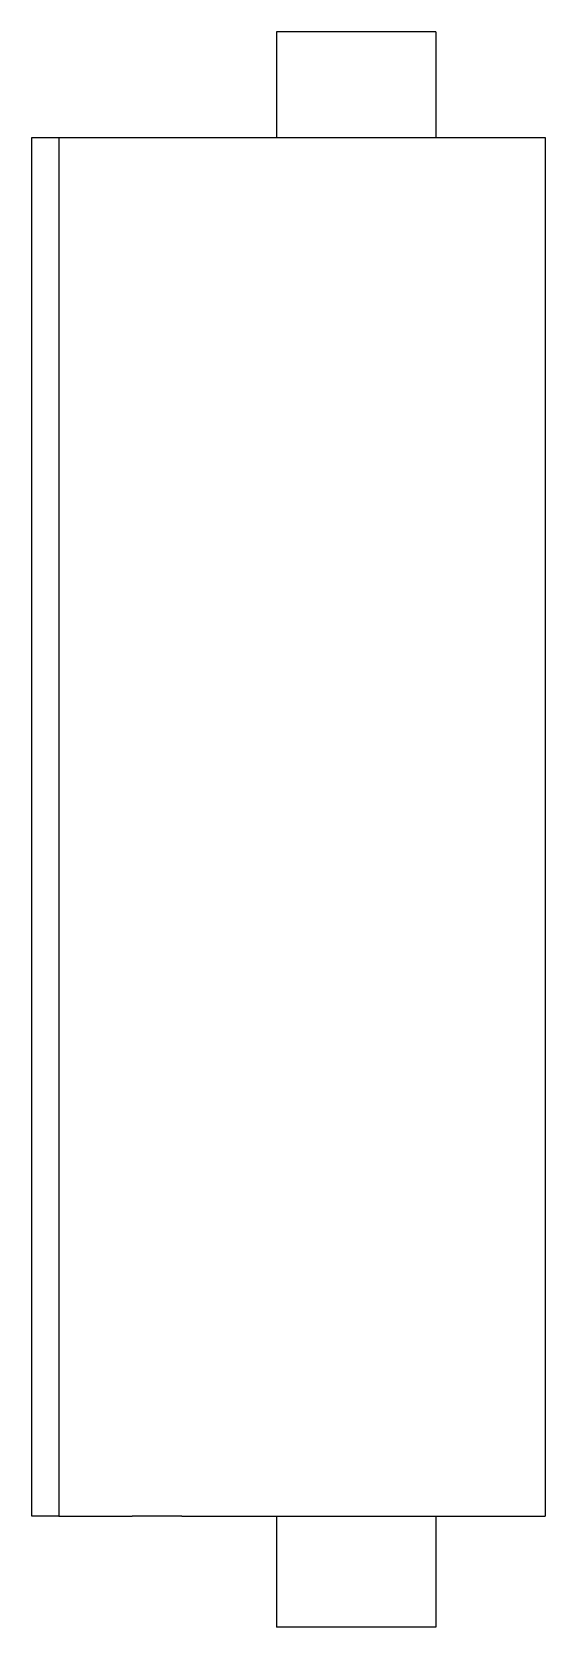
# Model space of a CAD drawing. Header units: metres. Extents: x -19 to 0, y 0 to 59.
import ezdxf

# ---------------------------------------------------------------- set-up
doc = ezdxf.new("R2010")
doc.units = ezdxf.units.M

msp = doc.modelspace()

# ---------------------------------------------------------------- linework, layer by layer
for points in [[(-9.95, 59), (-9.95, 58.922), (-9.95, 58.844), (-9.95, 58.766), (-9.95, 58.688), (-9.95, 58.61), (-9.95, 58.532), (-9.95, 58.454), (-9.95, 58.376), (-9.95, 58.298), (-9.95, 58.22), (-9.95, 58.142), (-9.95, 58.064), (-9.95, 57.986), (-9.95, 57.908), (-9.95, 57.83), (-9.95, 57.752), (-9.95, 57.674), (-9.95, 57.596), (-9.95, 57.518), (-9.95, 57.44), (-9.95, 57.362), (-9.95, 57.284), (-9.95, 57.206), (-9.95, 57.128), (-9.95, 57.05), (-9.95, 56.972), (-9.95, 56.894), (-9.95, 56.816), (-9.95, 56.738), (-9.95, 56.66), (-9.95, 56.582), (-9.95, 56.504), (-9.95, 56.426), (-9.95, 56.348), (-9.95, 56.27), (-9.95, 56.192), (-9.95, 56.114), (-9.95, 56.036), (-9.95, 55.958), (-9.95, 55.88), (-9.95, 55.802), (-9.95, 55.724), (-9.95, 55.646), (-9.95, 55.568), (-9.95, 55.49), (-9.95, 55.412), (-9.95, 55.334), (-9.95, 55.256), (-9.95, 55.178), (-9.95, 55.1)], [(-7, 59), (-7.092, 59), (-7.185, 59), (-7.277, 59), (-7.369, 59), (-7.461, 59), (-7.552, 59), (-7.643, 59), (-7.733, 59), (-7.822, 59), (-7.911, 59), (-7.999, 59), (-8.084, 59), (-8.17, 59), (-8.256, 59), (-8.338, 59), (-8.419, 59), (-8.5, 59), (-8.58, 59), (-8.656, 59), (-8.731, 59), (-8.807, 59), (-8.879, 59), (-8.948, 59), (-9.017, 59), (-9.086, 59), (-9.148, 59), (-9.209, 59), (-9.271, 59), (-9.329, 59), (-9.383, 59), (-9.437, 59), (-9.49, 59), (-9.536, 59), (-9.581, 59), (-9.626, 59), (-9.668, 59), (-9.703, 59), (-9.739, 59), (-9.774, 59), (-9.803, 59), (-9.828, 59), (-9.854, 59), (-9.878, 59), (-9.894, 59), (-9.909, 59), (-9.925, 59), (-9.934, 59), (-9.94, 59), (-9.945, 59), (-9.95, 59)], [(-4.05, 59), (-4.055, 59), (-4.06, 59), (-4.066, 59), (-4.075, 59), (-4.091, 59), (-4.106, 59), (-4.122, 59), (-4.146, 59), (-4.172, 59), (-4.197, 59), (-4.226, 59), (-4.261, 59), (-4.297, 59), (-4.332, 59), (-4.374, 59), (-4.419, 59), (-4.464, 59), (-4.51, 59), (-4.563, 59), (-4.617, 59), (-4.671, 59), (-4.729, 59), (-4.791, 59), (-4.852, 59), (-4.914, 59), (-4.983, 59), (-5.052, 59), (-5.121, 59), (-5.193, 59), (-5.269, 59), (-5.344, 59), (-5.42, 59), (-5.5, 59), (-5.581, 59), (-5.662, 59), (-5.744, 59), (-5.83, 59), (-5.916, 59), (-6.001, 59), (-6.089, 59), (-6.178, 59), (-6.267, 59), (-6.357, 59), (-6.448, 59), (-6.539, 59), (-6.631, 59), (-6.723, 59), (-6.815, 59), (-6.908, 59), (-7, 59)], [(-4.05, 59), (-4.05, 58.922), (-4.05, 58.844), (-4.05, 58.766), (-4.05, 58.688), (-4.05, 58.61), (-4.05, 58.532), (-4.05, 58.454), (-4.05, 58.376), (-4.05, 58.298), (-4.05, 58.22), (-4.05, 58.142), (-4.05, 58.064), (-4.05, 57.986), (-4.05, 57.908), (-4.05, 57.83), (-4.05, 57.752), (-4.05, 57.674), (-4.05, 57.596), (-4.05, 57.518), (-4.05, 57.44), (-4.05, 57.362), (-4.05, 57.284), (-4.05, 57.206), (-4.05, 57.128), (-4.05, 57.05), (-4.05, 56.972), (-4.05, 56.894), (-4.05, 56.816), (-4.05, 56.738), (-4.05, 56.66), (-4.05, 56.582), (-4.05, 56.504), (-4.05, 56.426), (-4.05, 56.348), (-4.05, 56.27), (-4.05, 56.192), (-4.05, 56.114), (-4.05, 56.036), (-4.05, 55.958), (-4.05, 55.88), (-4.05, 55.802), (-4.05, 55.724), (-4.05, 55.646), (-4.05, 55.568), (-4.05, 55.49), (-4.05, 55.412), (-4.05, 55.334), (-4.05, 55.256), (-4.05, 55.178), (-4.05, 55.1)], [(-19, 4.1), (-19, 5.12), (-19, 6.14), (-19, 7.16), (-19, 8.18), (-19, 9.2), (-19, 10.22), (-19, 11.24), (-19, 12.26), (-19, 13.28), (-19, 14.3), (-19, 15.32), (-19, 16.34), (-19, 17.36), (-19, 18.38), (-19, 19.4), (-19, 20.42), (-19, 21.44), (-19, 22.46), (-19, 23.48), (-19, 24.5), (-19, 25.52), (-19, 26.54), (-19, 27.56), (-19, 28.58), (-19, 29.6), (-19, 30.62), (-19, 31.64), (-19, 32.66), (-19, 33.68), (-19, 34.7), (-19, 35.72), (-19, 36.74), (-19, 37.76), (-19, 38.78), (-19, 39.8), (-19, 40.82), (-19, 41.84), (-19, 42.86), (-19, 43.88), (-19, 44.9), (-19, 45.92), (-19, 46.94), (-19, 47.96), (-19, 48.98), (-19, 50), (-19, 51.02), (-19, 52.04), (-19, 53.06), (-19, 54.08), (-19, 55.1)], [(-19, 55.1), (-18.98, 55.1), (-18.96, 55.1), (-18.94, 55.1), (-18.92, 55.1), (-18.9, 55.1), (-18.88, 55.1), (-18.86, 55.1), (-18.84, 55.1), (-18.82, 55.1), (-18.8, 55.1), (-18.78, 55.1), (-18.76, 55.1), (-18.74, 55.1), (-18.72, 55.1), (-18.7, 55.1), (-18.68, 55.1), (-18.66, 55.1), (-18.64, 55.1), (-18.62, 55.1), (-18.6, 55.1), (-18.58, 55.1), (-18.56, 55.1), (-18.54, 55.1), (-18.52, 55.1), (-18.5, 55.1), (-18.48, 55.1), (-18.46, 55.1), (-18.44, 55.1), (-18.42, 55.1), (-18.4, 55.1), (-18.38, 55.1), (-18.36, 55.1), (-18.34, 55.1), (-18.32, 55.1), (-18.3, 55.1), (-18.28, 55.1), (-18.26, 55.1), (-18.24, 55.1), (-18.22, 55.1), (-18.2, 55.1), (-18.18, 55.1), (-18.16, 55.1), (-18.14, 55.1), (-18.12, 55.1), (-18.1, 55.1), (-18.08, 55.1), (-18.06, 55.1), (-18.04, 55.1), (-18.02, 55.1), (-18, 55.1)], [(-18, 55.1), (-17.946, 55.1), (-17.892, 55.1), (-17.837, 55.1), (-17.783, 55.1), (-17.729, 55.1), (-17.675, 55.1), (-17.621, 55.1), (-17.567, 55.1), (-17.512, 55.1), (-17.458, 55.1), (-17.404, 55.1), (-17.35, 55.1), (-17.296, 55.1), (-17.242, 55.1), (-17.187, 55.1), (-17.133, 55.1), (-17.079, 55.1), (-17.025, 55.1), (-16.971, 55.1), (-16.917, 55.1), (-16.862, 55.1), (-16.808, 55.1), (-16.754, 55.1), (-16.7, 55.1), (-16.646, 55.1), (-16.592, 55.1), (-16.537, 55.1), (-16.483, 55.1), (-16.429, 55.1), (-16.375, 55.1), (-16.321, 55.1), (-16.267, 55.1), (-16.212, 55.1), (-16.158, 55.1), (-16.104, 55.1), (-16.05, 55.1), (-15.996, 55.1), (-15.942, 55.1), (-15.887, 55.1), (-15.833, 55.1), (-15.779, 55.1), (-15.725, 55.1), (-15.671, 55.1), (-15.617, 55.1), (-15.562, 55.1), (-15.508, 55.1), (-15.454, 55.1), (-15.4, 55.1), (-15.346, 55.1), (-15.292, 55.1)], [(-18, 55.1), (-18, 54.08), (-18, 53.06), (-18, 52.04), (-18, 51.02), (-18, 50), (-18, 48.98), (-18, 47.96), (-18, 46.94), (-18, 45.92), (-18, 44.9), (-18, 43.88), (-18, 42.86), (-18, 41.84), (-18, 40.82), (-18, 39.8), (-18, 38.78), (-18, 37.76), (-18, 36.74), (-18, 35.72), (-18, 34.7), (-18, 33.68), (-18, 32.66), (-18, 31.64), (-18, 30.62), (-18, 29.6), (-18, 28.58), (-18, 27.56), (-18, 26.54), (-18, 25.52), (-18, 24.5), (-18, 23.48), (-18, 22.46), (-18, 21.44), (-18, 20.42), (-18, 19.4), (-18, 18.38), (-18, 17.36), (-18, 16.34), (-18, 15.32), (-18, 14.3), (-18, 13.28), (-18, 12.26), (-18, 11.24), (-18, 10.22), (-18, 9.2), (-18, 8.18), (-18, 7.16), (-18, 6.14), (-18, 5.12), (-18, 4.1)], [(-15.292, 55.1), (-15.245, 55.1), (-15.198, 55.1), (-15.151, 55.1), (-15.105, 55.1), (-15.058, 55.1), (-15.012, 55.1), (-14.965, 55.1), (-14.919, 55.1), (-14.873, 55.1), (-14.828, 55.1), (-14.782, 55.1), (-14.737, 55.1), (-14.692, 55.1), (-14.647, 55.1), (-14.604, 55.1), (-14.56, 55.1), (-14.516, 55.1), (-14.473, 55.1), (-14.431, 55.1), (-14.389, 55.1), (-14.347, 55.1), (-14.306, 55.1), (-14.266, 55.1), (-14.226, 55.1), (-14.186, 55.1), (-14.148, 55.1), (-14.11, 55.1), (-14.072, 55.1), (-14.035, 55.1), (-14, 55.1), (-13.964, 55.1), (-13.929, 55.1), (-13.896, 55.1), (-13.863, 55.1), (-13.83, 55.1), (-13.798, 55.1), (-13.768, 55.1), (-13.738, 55.1), (-13.708, 55.1), (-13.681, 55.1), (-13.654, 55.1), (-13.627, 55.1), (-13.601, 55.1), (-13.577, 55.1), (-13.554, 55.1), (-13.53, 55.1), (-13.509, 55.1), (-13.489, 55.1), (-13.469, 55.1), (-13.449, 55.1)], [(-13.449, 55.1), (-13.266, 55.1), (-13.083, 55.1), (-12.9, 55.1), (-12.691, 55.1), (-12.446, 55.1), (-12.201, 55.1), (-11.956, 55.1), (-11.666, 55.1), (-11.368, 55.1), (-11.071, 55.1), (-10.761, 55.1), (-10.422, 55.1), (-10.083, 55.1), (-9.745, 55.1), (-9.385, 55.1), (-9.018, 55.1), (-8.651, 55.1), (-8.281, 55.1), (-7.9, 55.1), (-7.518, 55.1), (-7.137, 55.1), (-6.755, 55.1), (-6.374, 55.1), (-5.993, 55.1), (-5.611, 55.1), (-5.245, 55.1), (-4.878, 55.1), (-4.512, 55.1), (-4.158, 55.1), (-3.82, 55.1), (-3.483, 55.1), (-3.145, 55.1), (-2.844, 55.1), (-2.548, 55.1), (-2.252, 55.1), (-1.971, 55.1), (-1.729, 55.1), (-1.486, 55.1), (-1.243, 55.1), (-1.045, 55.1), (-0.865, 55.1), (-0.685, 55.1), (-0.514, 55.1), (-0.403, 55.1), (-0.292, 55.1), (-0.181, 55.1), (-0.112, 55.1), (-0.075, 55.1), (-0.037, 55.1), (0, 55.1)], [(0, 55.1), (0, 54.08), (0, 53.06), (0, 52.04), (0, 51.02), (0, 50), (0, 48.98), (0, 47.96), (0, 46.94), (0, 45.92), (0, 44.9), (0, 43.88), (0, 42.86), (0, 41.84), (0, 40.82), (0, 39.8), (0, 38.78), (0, 37.76), (0, 36.74), (0, 35.72), (0, 34.7), (0, 33.68), (0, 32.66), (0, 31.64), (0, 30.62), (0, 29.6), (0, 28.58), (0, 27.56), (0, 26.54), (0, 25.52), (0, 24.5), (0, 23.48), (0, 22.46), (0, 21.44), (0, 20.42), (0, 19.4), (0, 18.38), (0, 17.36), (0, 16.34), (0, 15.32), (0, 14.3), (0, 13.28), (0, 12.26), (0, 11.24), (0, 10.22), (0, 9.2), (0, 8.18), (0, 7.16), (0, 6.14), (0, 5.12), (0, 4.1)], [(-18, 4.1), (-18.02, 4.1), (-18.04, 4.1), (-18.06, 4.1), (-18.08, 4.1), (-18.1, 4.1), (-18.12, 4.1), (-18.14, 4.1), (-18.16, 4.1), (-18.18, 4.1), (-18.2, 4.1), (-18.22, 4.1), (-18.24, 4.1), (-18.26, 4.1), (-18.28, 4.1), (-18.3, 4.1), (-18.32, 4.1), (-18.34, 4.1), (-18.36, 4.1), (-18.38, 4.1), (-18.4, 4.1), (-18.42, 4.1), (-18.44, 4.1), (-18.46, 4.1), (-18.48, 4.1), (-18.5, 4.1), (-18.52, 4.1), (-18.54, 4.1), (-18.56, 4.1), (-18.58, 4.1), (-18.6, 4.1), (-18.62, 4.1), (-18.64, 4.1), (-18.66, 4.1), (-18.68, 4.1), (-18.7, 4.1), (-18.72, 4.1), (-18.74, 4.1), (-18.76, 4.1), (-18.78, 4.1), (-18.8, 4.1), (-18.82, 4.1), (-18.84, 4.1), (-18.86, 4.1), (-18.88, 4.1), (-18.9, 4.1), (-18.92, 4.1), (-18.94, 4.1), (-18.96, 4.1), (-18.98, 4.1), (-19, 4.1)], [(-18, 4.1), (-17.946, 4.1), (-17.892, 4.1), (-17.837, 4.1), (-17.783, 4.1), (-17.729, 4.1), (-17.675, 4.1), (-17.621, 4.1), (-17.567, 4.1), (-17.512, 4.1), (-17.458, 4.1), (-17.404, 4.1), (-17.35, 4.1), (-17.296, 4.1), (-17.242, 4.1), (-17.187, 4.1), (-17.133, 4.1), (-17.079, 4.1), (-17.025, 4.1), (-16.971, 4.1), (-16.917, 4.1), (-16.862, 4.1), (-16.808, 4.1), (-16.754, 4.1), (-16.7, 4.1), (-16.646, 4.1), (-16.592, 4.1), (-16.537, 4.1), (-16.483, 4.1), (-16.429, 4.1), (-16.375, 4.1), (-16.321, 4.1), (-16.267, 4.1), (-16.212, 4.1), (-16.158, 4.1), (-16.104, 4.1), (-16.05, 4.1), (-15.996, 4.1), (-15.942, 4.1), (-15.887, 4.1), (-15.833, 4.1), (-15.779, 4.1), (-15.725, 4.1), (-15.671, 4.1), (-15.617, 4.1), (-15.562, 4.1), (-15.508, 4.1), (-15.454, 4.1), (-15.4, 4.1), (-15.346, 4.1), (-15.292, 4.1)], [(-13.449, 4.1), (-13.469, 4.1), (-13.489, 4.1), (-13.509, 4.1), (-13.53, 4.1), (-13.554, 4.1), (-13.577, 4.1), (-13.601, 4.1), (-13.627, 4.1), (-13.654, 4.1), (-13.681, 4.1), (-13.708, 4.1), (-13.738, 4.1), (-13.768, 4.1), (-13.798, 4.1), (-13.83, 4.1), (-13.863, 4.1), (-13.896, 4.1), (-13.929, 4.1), (-13.964, 4.1), (-14, 4.1), (-14.035, 4.1), (-14.072, 4.1), (-14.11, 4.1), (-14.148, 4.1), (-14.186, 4.1), (-14.226, 4.1), (-14.266, 4.1), (-14.306, 4.1), (-14.347, 4.1), (-14.389, 4.1), (-14.431, 4.1), (-14.473, 4.1), (-14.516, 4.1), (-14.56, 4.1), (-14.604, 4.1), (-14.647, 4.1), (-14.692, 4.1), (-14.737, 4.1), (-14.782, 4.1), (-14.828, 4.1), (-14.873, 4.1), (-14.919, 4.1), (-14.965, 4.1), (-15.012, 4.1), (-15.058, 4.1), (-15.105, 4.1), (-15.151, 4.1), (-15.198, 4.1), (-15.245, 4.1), (-15.292, 4.1)], [(-13.449, 4.1), (-13.266, 4.1), (-13.083, 4.1), (-12.9, 4.1), (-12.691, 4.1), (-12.446, 4.1), (-12.201, 4.1), (-11.956, 4.1), (-11.666, 4.1), (-11.368, 4.1), (-11.071, 4.1), (-10.761, 4.1), (-10.422, 4.1), (-10.083, 4.1), (-9.745, 4.1), (-9.385, 4.1), (-9.018, 4.1), (-8.651, 4.1), (-8.281, 4.1), (-7.9, 4.1), (-7.518, 4.1), (-7.137, 4.1), (-6.755, 4.1), (-6.374, 4.1), (-5.993, 4.1), (-5.611, 4.1), (-5.245, 4.1), (-4.878, 4.1), (-4.512, 4.1), (-4.158, 4.1), (-3.82, 4.1), (-3.483, 4.1), (-3.145, 4.1), (-2.844, 4.1), (-2.548, 4.1), (-2.252, 4.1), (-1.971, 4.1), (-1.729, 4.1), (-1.486, 4.1), (-1.243, 4.1), (-1.045, 4.1), (-0.865, 4.1), (-0.685, 4.1), (-0.514, 4.1), (-0.403, 4.1), (-0.292, 4.1), (-0.181, 4.1), (-0.112, 4.1), (-0.075, 4.1), (-0.037, 4.1), (0, 4.1)], [(-9.95, 4.1), (-9.95, 4.018), (-9.95, 3.936), (-9.95, 3.854), (-9.95, 3.772), (-9.95, 3.69), (-9.95, 3.608), (-9.95, 3.526), (-9.95, 3.444), (-9.95, 3.362), (-9.95, 3.28), (-9.95, 3.198), (-9.95, 3.116), (-9.95, 3.034), (-9.95, 2.952), (-9.95, 2.87), (-9.95, 2.788), (-9.95, 2.706), (-9.95, 2.624), (-9.95, 2.542), (-9.95, 2.46), (-9.95, 2.378), (-9.95, 2.296), (-9.95, 2.214), (-9.95, 2.132), (-9.95, 2.05), (-9.95, 1.968), (-9.95, 1.886), (-9.95, 1.804), (-9.95, 1.722), (-9.95, 1.64), (-9.95, 1.558), (-9.95, 1.476), (-9.95, 1.394), (-9.95, 1.312), (-9.95, 1.23), (-9.95, 1.148), (-9.95, 1.066), (-9.95, 0.984), (-9.95, 0.902), (-9.95, 0.82), (-9.95, 0.738), (-9.95, 0.656), (-9.95, 0.574), (-9.95, 0.492), (-9.95, 0.41), (-9.95, 0.328), (-9.95, 0.246), (-9.95, 0.164), (-9.95, 0.082), (-9.95, 0)], [(-4.05, 4.1), (-4.05, 4.018), (-4.05, 3.936), (-4.05, 3.854), (-4.05, 3.772), (-4.05, 3.69), (-4.05, 3.608), (-4.05, 3.526), (-4.05, 3.444), (-4.05, 3.362), (-4.05, 3.28), (-4.05, 3.198), (-4.05, 3.116), (-4.05, 3.034), (-4.05, 2.952), (-4.05, 2.87), (-4.05, 2.788), (-4.05, 2.706), (-4.05, 2.624), (-4.05, 2.542), (-4.05, 2.46), (-4.05, 2.378), (-4.05, 2.296), (-4.05, 2.214), (-4.05, 2.132), (-4.05, 2.05), (-4.05, 1.968), (-4.05, 1.886), (-4.05, 1.804), (-4.05, 1.722), (-4.05, 1.64), (-4.05, 1.558), (-4.05, 1.476), (-4.05, 1.394), (-4.05, 1.312), (-4.05, 1.23), (-4.05, 1.148), (-4.05, 1.066), (-4.05, 0.984), (-4.05, 0.902), (-4.05, 0.82), (-4.05, 0.738), (-4.05, 0.656), (-4.05, 0.574), (-4.05, 0.492), (-4.05, 0.41), (-4.05, 0.328), (-4.05, 0.246), (-4.05, 0.164), (-4.05, 0.082), (-4.05, 0)], [(-7, 0), (-7.092, 0), (-7.185, 0), (-7.277, 0), (-7.369, 0), (-7.461, 0), (-7.552, 0), (-7.643, 0), (-7.733, 0), (-7.822, 0), (-7.911, 0), (-7.999, 0), (-8.084, 0), (-8.17, 0), (-8.256, 0), (-8.338, 0), (-8.419, 0), (-8.5, 0), (-8.58, 0), (-8.656, 0), (-8.731, 0), (-8.807, 0), (-8.879, 0), (-8.948, 0), (-9.017, 0), (-9.086, 0), (-9.148, 0), (-9.209, 0), (-9.271, 0), (-9.329, 0), (-9.383, 0), (-9.437, 0), (-9.49, 0), (-9.536, 0), (-9.581, 0), (-9.626, 0), (-9.668, 0), (-9.703, 0), (-9.739, 0), (-9.774, 0), (-9.803, 0), (-9.828, 0), (-9.854, 0), (-9.878, 0), (-9.894, 0), (-9.909, 0), (-9.925, 0), (-9.934, 0), (-9.94, 0), (-9.945, 0), (-9.95, 0)], [(-4.05, 0), (-4.055, 0), (-4.06, 0), (-4.066, 0), (-4.075, 0), (-4.091, 0), (-4.106, 0), (-4.122, 0), (-4.146, 0), (-4.172, 0), (-4.197, 0), (-4.226, 0), (-4.261, 0), (-4.297, 0), (-4.332, 0), (-4.374, 0), (-4.419, 0), (-4.464, 0), (-4.51, 0), (-4.563, 0), (-4.617, 0), (-4.671, 0), (-4.729, 0), (-4.791, 0), (-4.852, 0), (-4.914, 0), (-4.983, 0), (-5.052, 0), (-5.121, 0), (-5.193, 0), (-5.269, 0), (-5.344, 0), (-5.42, 0), (-5.5, 0), (-5.581, 0), (-5.662, 0), (-5.744, 0), (-5.83, 0), (-5.916, 0), (-6.001, 0), (-6.089, 0), (-6.178, 0), (-6.267, 0), (-6.357, 0), (-6.448, 0), (-6.539, 0), (-6.631, 0), (-6.723, 0), (-6.815, 0), (-6.908, 0), (-7, 0)]]:
    msp.add_lwpolyline(points)

doc.saveas('drawing.dxf')
